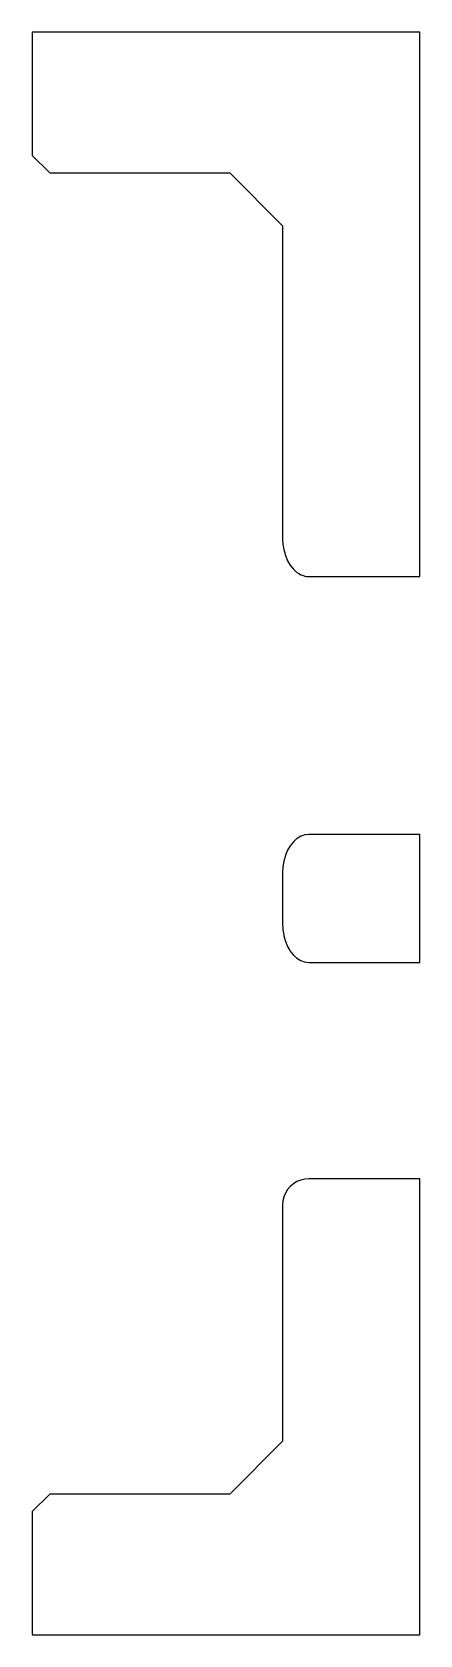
# Model space of a CAD drawing. Header units: metres. Extents: x 0 to 47.5, y 0 to 45.5.
# Drawn here: x 0 to 11, y 0 to 45.5 of the extents above.
import ezdxf

# ---------------------------------------------------------------- set-up
doc = ezdxf.new("R2010")
doc.units = ezdxf.units.M

msp = doc.modelspace()

# ---------------------------------------------------------------- linework, layer by layer
for p, q in [((11, 45.5), (0, 45.5)), ((0, 45.5), (0, 42)), ((11, 30.0413), (11, 45.5)), ((0, 42), (0.5, 41.5)), ((0.5, 41.5), (5.60409, 41.5)), ((5.60409, 41.5), (7.10409, 40)), ((7.10409, 40), (7.10409, 31.1387)), ((7.10409, 31.1387), (7.10695, 31.0854)), ((7.10695, 31.0854), (7.11332, 30.9671)), ((7.11332, 30.9671), (7.12219, 30.913)), ((7.12219, 30.913), (7.14079, 30.7996)), ((7.14079, 30.7996), (7.15589, 30.7463)), ((7.15589, 30.7463), (7.18583, 30.6405)), ((7.18583, 30.6405), (7.20714, 30.5896)), ((7.20714, 30.5896), (7.24732, 30.4937)), ((7.24732, 30.4937), (7.27461, 30.447)), ((7.27461, 30.447), (7.32376, 30.3628)), ((7.32376, 30.3628), (7.35652, 30.3218)), ((7.35652, 30.3218), (7.41325, 30.2509)), ((7.41325, 30.2509), (7.51359, 30.1609)), ((7.51359, 30.1609), (7.55487, 30.1359)), ((7.55487, 30.1359), (7.62232, 30.0951)), ((7.62232, 30.0951), (7.66624, 30.0796)), ((7.66624, 30.0796), (7.73676, 30.0549)), ((7.73676, 30.0549), (7.78204, 30.0496)), ((7.78204, 30.0496), (7.85409, 30.0413)), ((7.85409, 30.0413), (11, 30.0413)), ((7.32376, 22.4041), (7.24732, 22.2731)), ((7.41325, 22.5159), (7.32376, 22.4041)), ((7.41972, 22.5217), (7.41325, 22.5159)), ((7.51359, 22.6059), (7.41972, 22.5217)), ((7.52131, 22.6106), (7.51359, 22.6059)), ((7.62232, 22.6718), (7.52131, 22.6106)), ((7.63099, 22.6748), (7.62232, 22.6718)), ((7.73676, 22.712), (7.63099, 22.6748)), ((7.85409, 22.7255), (7.73676, 22.712)), ((11, 22.7255), (7.85409, 22.7255)), ((11, 19.0914), (11, 22.7255)), ((7.14079, 21.9672), (7.11365, 21.8018)), ((7.18583, 22.1263), (7.14079, 21.9672)), ((7.18805, 22.1316), (7.18583, 22.1263)), ((7.24732, 22.2731), (7.18805, 22.1316)), ((7.10418, 21.6305), (7.10409, 21.6289)), ((7.10409, 21.6289), (7.10409, 20.1887)), ((7.10461, 21.6379), (7.10418, 21.6305)), ((7.11332, 21.7998), (7.10461, 21.6379)), ((7.11365, 21.8018), (7.11332, 21.7998)), ((7.10409, 20.1887), (7.11178, 20.0458)), ((7.11178, 20.0458), (7.11332, 20.0171)), ((7.11332, 20.0171), (7.13637, 19.8766)), ((7.13637, 19.8766), (7.14079, 19.8496)), ((7.14079, 19.8496), (7.17884, 19.7152)), ((7.17884, 19.7152), (7.18583, 19.6905)), ((7.18583, 19.6905), (7.23812, 19.5657)), ((7.23812, 19.5657), (7.24732, 19.5437)), ((7.24732, 19.5437), (7.31269, 19.4317)), ((7.31269, 19.4317), (7.32376, 19.4128)), ((7.32376, 19.4128), (7.41325, 19.3009)), ((7.41325, 19.3009), (7.51359, 19.211)), ((7.51359, 19.211), (7.60768, 19.1539)), ((7.60768, 19.1539), (7.62232, 19.1451)), ((7.62232, 19.1451), (7.72153, 19.1102)), ((7.72153, 19.1102), (7.73676, 19.1049)), ((7.73676, 19.1049), (7.85409, 19.0914)), ((7.85409, 19.0914), (11, 19.0914)), ((7.4119, 12.8062), (7.32376, 12.731)), ((7.41325, 12.8074), (7.4119, 12.8062)), ((7.51216, 12.8679), (7.41325, 12.8074)), ((7.51359, 12.8688), (7.51216, 12.8679)), ((7.62083, 12.9132), (7.51359, 12.8688)), ((7.62232, 12.9138), (7.62083, 12.9132)), ((7.73523, 12.9409), (7.62232, 12.9138)), ((7.73676, 12.9413), (7.73523, 12.9409)), ((7.85252, 12.9504), (7.73676, 12.9413)), ((7.85409, 12.9505), (7.85252, 12.9504)), ((11, 12.9505), (7.85409, 12.9505)), ((11, 0), (11, 12.9505)), ((7.11313, 12.3159), (7.10409, 12.201)), ((7.11332, 12.3183), (7.11313, 12.3159)), ((7.14027, 12.4304), (7.11332, 12.3183)), ((7.14079, 12.4326), (7.14027, 12.4304)), ((7.18502, 12.5393), (7.14079, 12.4326)), ((7.18583, 12.5413), (7.18502, 12.5393)), ((7.24628, 12.6399), (7.18583, 12.5413)), ((7.24732, 12.6416), (7.24628, 12.6399)), ((7.32254, 12.7296), (7.24732, 12.6416)), ((7.32376, 12.731), (7.32254, 12.7296)), ((7.10409, 12.201), (7.10409, 5.5)), ((7.10409, 5.5), (5.60409, 4)), ((0.5, 4), (0, 3.5)), ((5.60409, 4), (0.5, 4)), ((0, 3.5), (0, 0)), ((0, 0), (11, 0))]:
    msp.add_line(p, q)

doc.saveas('drawing.dxf')
